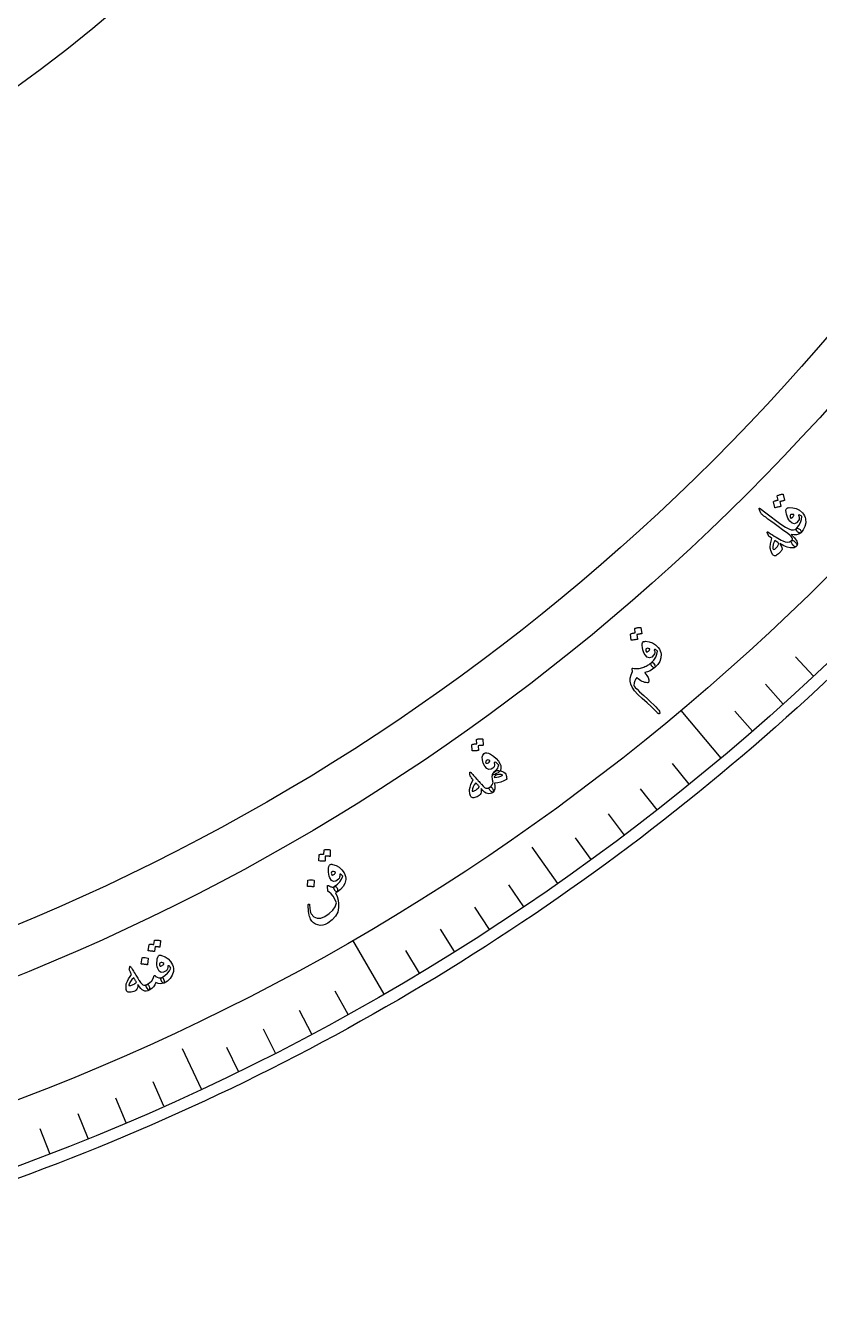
# Model space of a CAD drawing. Header units: millimetres. Extents: x -91 to 91, y -91 to 118.
# Drawn here: x 31.52 to 61.96, y -90.54 to -41.26 of the extents above; entities that cross this region are included whole.
import ezdxf

# ---------------------------------------------------------------- set-up
doc = ezdxf.new("R2010")
doc.units = ezdxf.units.MM
for name, color, linetype in [('CUT_OUTER', 1, 'Continuous'), ('ENGRAVE', 7, 'Continuous'), ('ENGRAVE_FINE', 8, 'Continuous'), ('TEXT', 5, 'Continuous')]:
    doc.layers.add(name, color=color, linetype=linetype)

msp = doc.modelspace()

# ---------------------------------------------------------------- linework, layer by layer
at = {"layer": 'CUT_OUTER'}
msp.add_lwpolyline([(62.3426, -66.2903), (61.9347, -66.6715), (61.5244, -67.0503), (61.1119, -67.4266), (60.697, -67.8003), (60.2798, -68.1714), (59.8604, -68.54), (59.4387, -68.906), (59.0148, -69.2694), (58.5887, -69.6302), (58.1603, -69.9884), (57.7298, -70.344), (57.2971, -70.6969), (56.8622, -71.0471), (56.4252, -71.3947), (55.9861, -71.7395), (55.5448, -72.0817), (55.1015, -72.4212), (54.6561, -72.7579), (54.2086, -73.0919), (53.7591, -73.4231), (53.3076, -73.7516), (52.8541, -74.0773), (52.3985, -74.4002), (51.941, -74.7203), (51.4816, -75.0376), (51.0202, -75.3521), (50.5569, -75.6637), (50.0917, -75.9725), (49.6246, -76.2784), (49.1556, -76.5815), (48.6848, -76.8817), (48.2121, -77.179), (47.7377, -77.4733), (47.2614, -77.7648), (46.7833, -78.0533), (46.3035, -78.3389), (45.822, -78.6215), (45.3387, -78.9012), (44.8537, -79.1779), (44.3671, -79.4516), (43.8787, -79.7224), (43.3887, -79.9901), (42.8971, -80.2548), (42.4039, -80.5165), (41.909, -80.7752), (41.4126, -81.0308), (40.9146, -81.2834), (40.4151, -81.5329), (39.9141, -81.7794), (39.4115, -82.0227), (38.9075, -82.263), (38.402, -82.5002), (37.8951, -82.7343), (37.3867, -82.9652), (36.877, -83.1931), (36.3658, -83.4178), (35.8533, -83.6394), (35.3394, -83.8578), (34.8242, -84.073), (34.3077, -84.2851), (33.7899, -84.4941), (33.2708, -84.6998), (32.7504, -84.9023), (32.2289, -85.1017), (31.7061, -85.2979), (31.1821, -85.4908)], dxfattribs=at)
at = {"layer": 'ENGRAVE'}
for points in [[(58.1954, -69.3545), (56.664, -67.5295)], [(51.9293, -74.1627), (50.9532, -72.7687)], [(45.268, -78.4064), (44.0768, -76.3432)], [(38.2621, -82.0534), (37.543, -80.5111)]]:
    msp.add_lwpolyline(points, dxfattribs=at)
for radius in [90.5359, 88.1535, 83.7291, 81.9, 53.6109]:
    msp.add_circle((0, 0), radius, dxfattribs=at)
at = {"layer": 'ENGRAVE_FINE'}
for points in [[(61.7453, -66.2138), (61.049, -65.467)], [(60.5803, -67.2813), (59.8971, -66.5225)], [(59.3969, -68.3283), (58.727, -67.5577)], [(56.9761, -70.3596), (56.3335, -69.5661)], [(55.7395, -71.3433), (55.1109, -70.5387)], [(54.4859, -72.3052), (53.8714, -71.4898)], [(53.2157, -73.2451), (52.6155, -72.4191)], [(50.627, -75.0577), (50.0561, -74.2112)], [(49.3094, -75.9298), (48.7533, -75.0735)], [(47.9767, -76.7788), (47.4357, -75.9129)], [(46.6294, -77.6044), (46.1036, -76.7292)], [(43.8927, -79.1845), (43.3977, -78.2915)], [(42.504, -79.9385), (42.0247, -79.0369)], [(41.1024, -80.6681), (40.6389, -79.7583)], [(39.6883, -81.3731), (39.2407, -80.4554)], [(36.8243, -82.7087), (36.409, -81.7759)], [(35.3752, -83.3387), (34.9763, -82.3989)], [(33.9153, -83.9434), (33.5329, -82.9968)], [(32.4452, -84.5225), (32.0793, -83.5693)]]:
    msp.add_lwpolyline(points, dxfattribs=at)
at = {"layer": 'TEXT'}
for points in [[(60.3501, -59.3027), (60.3501, -59.2983), (60.3518, -59.2938), (60.3553, -59.2893), (60.3606, -59.2848), (60.3846, -59.2738), (60.4087, -59.2639), (60.433, -59.2553), (60.4574, -59.2479), (60.4822, -59.2417), (60.5075, -59.2368), (60.5334, -59.233), (60.5599, -59.2305), (60.5664, -59.2314), (60.5716, -59.234), (60.5755, -59.2385), (60.5781, -59.2447), (60.6317, -59.4664), (60.6312, -59.4705), (60.6278, -59.474), (60.6215, -59.4768), (60.6122, -59.479), (60.605, -59.4796), (60.5941, -59.4815), (60.5796, -59.4847), (60.5613, -59.4891), (60.5392, -59.4947), (60.5129, -59.5015), (60.4825, -59.5096), (60.448, -59.5189), (60.4878, -59.6925), (60.488, -59.6989), (60.4848, -59.7037), (60.4782, -59.707), (60.4683, -59.7087), (60.4596, -59.7102), (60.4464, -59.7128), (60.4284, -59.7165), (60.4057, -59.7213), (60.3781, -59.7275), (60.3454, -59.7352), (60.3076, -59.7445), (60.2646, -59.7553), (60.2591, -59.7554), (60.2552, -59.754), (60.2528, -59.7509), (60.252, -59.7463), (60.2067, -59.5281), (60.2066, -59.5236), (60.2083, -59.5191), (60.2119, -59.5146), (60.2172, -59.5102), (60.2369, -59.5001), (60.2569, -59.4912), (60.2773, -59.4835), (60.2981, -59.4771), (60.3191, -59.4718), (60.3402, -59.4675), (60.3615, -59.4641), (60.3829, -59.4618)], [(60.9131, -61.1304), (60.891, -61.0901), (60.8801, -61.0574), (60.8804, -61.0323), (60.892, -61.015), (60.9132, -60.9967), (60.9282, -60.9797), (60.9368, -60.9641), (60.9391, -60.9499), (60.9253, -60.9077), (60.8892, -60.8585), (60.8308, -60.8024), (60.7501, -60.7393), (60.5557, -60.5976), (60.3829, -60.4712), (60.2317, -60.3602), (60.1019, -60.2644), (59.9936, -60.1843), (59.9065, -60.1197), (59.8406, -60.0708), (59.7959, -60.0377), (59.7675, -60.0145), (59.7452, -59.9939), (59.7289, -59.9758), (59.7187, -59.9601), (59.6643, -59.8274), (59.658, -59.7909), (59.6608, -59.7707), (59.673, -59.7669), (59.6944, -59.7795), (59.9166, -59.952), (60.1146, -60.103), (60.2883, -60.2326), (60.4377, -60.3409), (60.5626, -60.4282), (60.6629, -60.4949), (60.7386, -60.5409), (60.7897, -60.5664), (60.8862, -60.5958), (60.9685, -60.6032), (61.0366, -60.5888), (61.0904, -60.5526), (61.1076, -60.5414), (61.1287, -60.5384), (61.1536, -60.5438), (61.1824, -60.5574), (61.2059, -60.5733), (61.2258, -60.5923), (61.2421, -60.6145), (61.2548, -60.6399), (61.2622, -60.6641), (61.2643, -60.6845), (61.2613, -60.7011), (61.2531, -60.7139), (61.1801, -60.768), (61.0944, -60.796), (60.9961, -60.7978), (60.8852, -60.7733), (61.0162, -60.9128), (61.0954, -61.0329), (61.123, -61.1336), (61.0988, -61.2149), (61.0867, -61.2301), (61.0742, -61.2412), (61.0613, -61.2482), (61.048, -61.2512), (61.0315, -61.2503), (61.0146, -61.244), (60.9973, -61.2323), (60.9795, -61.2152), (60.9706, -61.2044), (60.9618, -61.1938), (60.9531, -61.1832), (60.9445, -61.1728), (60.9362, -61.1624), (60.9282, -61.1518), (60.9205, -61.1412), (60.9131, -61.1304)], [(60.7164, -59.776), (60.7304, -59.7654), (60.7493, -59.757), (60.7733, -59.7509), (60.8021, -59.7469), (60.947, -59.7505), (61.0804, -59.7848), (61.2025, -59.8498), (61.313, -59.9456), (61.3619, -60.0044), (61.3993, -60.063), (61.4252, -60.1216), (61.4396, -60.1801), (61.4431, -60.3277), (61.4128, -60.4662), (61.3489, -60.5956), (61.2513, -60.7157), (61.2378, -60.7241), (61.2207, -60.7258), (61.1999, -60.7208), (61.1755, -60.709), (61.1632, -60.7013), (61.1514, -60.6927), (61.1401, -60.683), (61.1295, -60.6723), (61.1195, -60.6611), (61.1103, -60.6501), (61.1019, -60.6391), (61.0942, -60.6283), (61.083, -60.6075), (61.0784, -60.5883), (61.0802, -60.5706), (61.0886, -60.5544), (61.1796, -60.434), (61.2443, -60.3154), (61.2826, -60.1989), (61.2946, -60.0844), (61.2661, -60.0624), (61.2421, -60.0463), (61.2226, -60.0359), (61.2077, -60.0313), (61.1932, -60.0291), (61.1821, -60.0293), (61.1743, -60.0319), (61.17, -60.037), (61.1679, -60.0414), (61.1669, -60.0456), (61.1671, -60.0496), (61.1683, -60.0533), (61.187, -60.1059), (61.1935, -60.1547), (61.1878, -60.1995), (61.1699, -60.2404), (61.0915, -60.3333), (61.0096, -60.3694), (60.9242, -60.3486), (60.8354, -60.2712), (60.7946, -60.2165), (60.7592, -60.1529), (60.7291, -60.0802), (60.7042, -59.9986), (60.6883, -59.9228), (60.685, -59.8605), (60.6943, -59.8116), (60.7164, -59.776)], [(60.8535, -60.0285), (60.8409, -60.0515), (60.8404, -60.0789), (60.8521, -60.1107), (60.876, -60.147), (60.8808, -60.1516), (60.8846, -60.1546), (60.8872, -60.156), (60.8886, -60.1559), (60.911, -60.1421), (60.9316, -60.126), (60.9503, -60.1077), (60.9672, -60.0872), (60.9801, -60.0671), (60.9885, -60.0484), (60.9923, -60.031), (60.9917, -60.0151), (60.9426, -60.0068), (60.9032, -60.0062), (60.8735, -60.0135), (60.8535, -60.0285)], [(60.562, -61.0238), (60.6581, -61.0586), (60.7452, -61.0687), (60.8231, -61.0541), (60.892, -61.015), (60.9115, -61.0049), (60.934, -61.0036), (60.9593, -61.0111), (60.9876, -61.0274), (61.001, -61.0376), (61.0141, -61.0485), (61.0271, -61.0601), (61.0398, -61.0724), (61.0519, -61.0854), (61.0631, -61.0994), (61.0735, -61.1143), (61.0829, -61.13), (61.0968, -61.1575), (61.1043, -61.1805), (61.1056, -61.1991), (61.1006, -61.2131), (61.0703, -61.2433), (61.0357, -61.267), (60.9968, -61.2841), (60.9537, -61.2947), (60.8491, -61.2935), (60.7305, -61.2644), (60.5979, -61.2074), (60.4515, -61.1225), (60.5018, -61.2088), (60.5315, -61.2797), (60.5404, -61.3352), (60.5288, -61.3752), (60.5172, -61.3916), (60.5043, -61.4083), (60.4903, -61.4253), (60.4749, -61.4426), (60.4582, -61.4604), (60.44, -61.4788), (60.4203, -61.4976), (60.3992, -61.5171), (60.3591, -61.5515), (60.3263, -61.5761), (60.3009, -61.5908), (60.2827, -61.5956), (60.2448, -61.5949), (60.2139, -61.5864), (60.1901, -61.5701), (60.1734, -61.5459), (60.1334, -61.4587), (60.1046, -61.3889), (60.087, -61.3366), (60.0808, -61.3018), (60.0798, -61.2622), (60.0816, -61.2208), (60.086, -61.1776), (60.0931, -61.1327), (60.103, -61.086), (60.1155, -61.0376), (60.1306, -60.9873), (60.1485, -60.9353), (60.0661, -60.8736), (60.0567, -60.8657), (60.048, -60.8584), (60.0401, -60.8516), (60.033, -60.8454), (60.0269, -60.8396), (60.0221, -60.8339), (60.0185, -60.8283), (60.0161, -60.8228), (59.9681, -60.7021), (59.9642, -60.6836), (59.9722, -60.6766), (59.9921, -60.6811), (60.0238, -60.6972), (60.0957, -60.7491), (60.1664, -60.7977), (60.236, -60.843), (60.3043, -60.8851), (60.3712, -60.924), (60.4364, -60.9601), (60.5, -60.9934), (60.562, -61.0238)], [(60.2595, -61.0116), (60.2504, -61.0282), (60.2413, -61.0457), (60.2322, -61.0641), (60.2231, -61.0834), (60.2144, -61.1038), (60.2066, -61.1256), (60.1996, -61.1487), (60.1936, -61.1732), (60.1879, -61.1973), (60.1837, -61.2212), (60.1811, -61.245), (60.1801, -61.2685), (60.1808, -61.2917), (60.1833, -61.3144), (60.1875, -61.3368), (60.1936, -61.3587), (60.2535, -61.3366), (60.3087, -61.2965), (60.359, -61.2382), (60.4044, -61.1619), (60.4073, -61.1458), (60.4033, -61.1281), (60.3923, -61.1088), (60.3743, -61.0879)], [(54.886, -64.3931), (54.8863, -64.3887), (54.8884, -64.3844), (54.8923, -64.3802), (54.898, -64.3762), (54.9229, -64.3673), (54.9478, -64.3597), (54.9727, -64.3532), (54.9977, -64.348), (55.0229, -64.344), (55.0486, -64.3413), (55.0748, -64.3399), (55.1014, -64.3397), (55.1078, -64.3411), (55.1127, -64.3442), (55.1162, -64.349), (55.1182, -64.3555), (55.1521, -64.581), (55.1512, -64.5851), (55.1475, -64.5882), (55.1409, -64.5905), (55.1315, -64.5918), (55.1243, -64.5918), (55.1133, -64.5928), (55.0985, -64.5946), (55.0799, -64.5974), (55.0574, -64.601), (55.0306, -64.6055), (54.9997, -64.6109), (54.9645, -64.6171), (54.9888, -64.7936), (54.9884, -64.7999), (54.9848, -64.8045), (54.9779, -64.8071), (54.9679, -64.8079), (54.9592, -64.8086), (54.9457, -64.8101), (54.9275, -64.8122), (54.9045, -64.815), (54.8764, -64.8187), (54.8432, -64.8235), (54.8047, -64.8294), (54.7609, -64.8364), (54.7554, -64.836), (54.7516, -64.8342), (54.7495, -64.831), (54.7491, -64.8264), (54.7232, -64.6049), (54.7236, -64.6005), (54.7257, -64.5962), (54.7296, -64.592), (54.7353, -64.5881), (54.7558, -64.5797), (54.7766, -64.5727), (54.7976, -64.5668), (54.8188, -64.5623), (54.8402, -64.5588), (54.8616, -64.5564), (54.8831, -64.5549), (54.9046, -64.5545)], [(55.2091, -64.8969), (55.224, -64.8876), (55.2436, -64.8809), (55.268, -64.8768), (55.2971, -64.8754), (55.4411, -64.8918), (55.571, -64.9377), (55.6868, -65.0132), (55.7884, -65.1185), (55.832, -65.1813), (55.8641, -65.243), (55.8847, -65.3036), (55.8939, -65.3632), (55.8843, -65.5105), (55.842, -65.6458), (55.7669, -65.769), (55.6591, -65.8801), (55.6449, -65.8873), (55.6277, -65.8875), (55.6074, -65.8806), (55.5842, -65.8667), (55.5726, -65.858), (55.5616, -65.8483), (55.5512, -65.8377), (55.5416, -65.8261), (55.5326, -65.8141), (55.5244, -65.8023), (55.517, -65.7906), (55.5103, -65.7792), (55.501, -65.7575), (55.4981, -65.7379), (55.5015, -65.7204), (55.5113, -65.7051), (55.6125, -65.5931), (55.6874, -65.4808), (55.7358, -65.368), (55.7579, -65.2551), (55.7314, -65.2307), (55.7089, -65.2124), (55.6904, -65.2004), (55.676, -65.1945), (55.6617, -65.191), (55.6506, -65.1902), (55.6427, -65.1922), (55.6379, -65.1969), (55.6355, -65.2011), (55.6341, -65.2052), (55.6339, -65.2091), (55.6349, -65.2129), (55.6489, -65.267), (55.651, -65.3162), (55.6414, -65.3603), (55.6199, -65.3995), (55.5336, -65.4851), (55.4488, -65.5138), (55.3656, -65.4856), (55.284, -65.4007), (55.2482, -65.3426), (55.2185, -65.276), (55.1949, -65.201), (55.1773, -65.1175), (55.1681, -65.0406), (55.1704, -64.9782), (55.184, -64.9303), (55.2091, -64.8969)], [(55.3234, -65.1605), (55.3088, -65.1822), (55.306, -65.2095), (55.3148, -65.2422), (55.3354, -65.2805), (55.3398, -65.2855), (55.3433, -65.2888), (55.3457, -65.2905), (55.3472, -65.2905), (55.3707, -65.2787), (55.3926, -65.2645), (55.4129, -65.2479), (55.4315, -65.2289), (55.4461, -65.2101), (55.4561, -65.1922), (55.4615, -65.1752), (55.4623, -65.1593), (55.4141, -65.1467), (55.3749, -65.1426), (55.3446, -65.1472), (55.3234, -65.1605)], [(54.8152, -65.91), (54.8632, -65.9166), (54.9109, -65.9205), (54.9585, -65.9217), (55.0059, -65.9201), (55.0529, -65.9155), (55.0992, -65.9076), (55.145, -65.8965), (55.1901, -65.8821), (55.2343, -65.8654), (55.2773, -65.8472), (55.3191, -65.8275), (55.3596, -65.8063), (55.399, -65.7835), (55.4374, -65.7591), (55.4749, -65.7329), (55.5113, -65.7051), (55.5436, -65.6897), (55.5748, -65.6922), (55.6049, -65.7128), (55.634, -65.7513), (55.6582, -65.7965), (55.6704, -65.833), (55.6707, -65.8609), (55.6591, -65.8801), (55.5682, -65.9484), (55.4734, -66.0032), (55.3749, -66.0444), (55.2725, -66.0721), (55.2682, -66.0738), (55.2662, -66.0765), (55.2667, -66.08), (55.2696, -66.0845), (55.3472, -66.1807), (55.3989, -66.2691), (55.4249, -66.3496), (55.4249, -66.4223), (55.4178, -66.4417), (55.4059, -66.4556), (55.3893, -66.4638), (55.3681, -66.4663), (55.3182, -66.4619), (55.2681, -66.4519), (55.2177, -66.4363), (55.167, -66.4151), (55.1165, -66.388), (55.0665, -66.3547), (55.017, -66.3151), (54.968, -66.2694), (54.9227, -66.3204), (54.8874, -66.3865), (54.8622, -66.4678), (54.8469, -66.5644), (54.86, -66.5952), (54.9018, -66.6461), (54.9721, -66.7171), (55.0712, -66.8083), (55.2362, -66.9564), (55.3812, -67.089), (55.5061, -67.2063), (55.6109, -67.3083), (55.6955, -67.3946), (55.76, -67.4653), (55.8043, -67.5202), (55.8284, -67.5593), (55.8396, -67.5856), (55.8462, -67.6074), (55.8483, -67.6247), (55.8457, -67.6375), (55.8395, -67.6478), (55.8307, -67.654), (55.8194, -67.6561), (55.8055, -67.6542), (55.7904, -67.6483), (55.7752, -67.6388), (55.7599, -67.6256), (55.7445, -67.6088), (55.6471, -67.5052), (55.518, -67.3799), (55.3573, -67.2329), (55.165, -67.064), (55.005, -66.9152), (54.8793, -66.7742), (54.7878, -66.6408), (54.7303, -66.5153), (54.7089, -66.4039), (54.7138, -66.2865), (54.7448, -66.163), (54.802, -66.0334), (54.7934, -66.0104), (54.7868, -65.9882), (54.7821, -65.9669), (54.7794, -65.9464), (54.7797, -65.9283), (54.7858, -65.9163), (54.7976, -65.9101), (54.8152, -65.91)], [(48.8199, -68.65), (48.8206, -68.6456), (48.8231, -68.6415), (48.8273, -68.6378), (48.8333, -68.6343), (48.8588, -68.6277), (48.8842, -68.6223), (48.9095, -68.6181), (48.9347, -68.6151), (48.9601, -68.6134), (48.9859, -68.613), (49.012, -68.614), (49.0384, -68.6162), (49.0447, -68.6182), (49.0493, -68.6217), (49.0523, -68.6267), (49.0538, -68.6333), (49.0682, -68.8607), (49.067, -68.8646), (49.0631, -68.8675), (49.0563, -68.8691), (49.0469, -68.8696), (49.0397, -68.869), (49.0287, -68.8689), (49.0138, -68.8694), (48.9952, -68.8705), (48.9725, -68.8721), (48.9455, -68.8742), (48.9143, -68.8768), (48.8788, -68.8798), (48.8878, -69.0574), (48.8869, -69.0638), (48.8829, -69.0679), (48.8759, -69.07), (48.8659, -69.0699), (48.8572, -69.0698), (48.8437, -69.07), (48.8254, -69.0705), (48.8023, -69.0712), (48.7741, -69.0724), (48.7407, -69.0742), (48.7019, -69.0766), (48.6578, -69.0797), (48.6524, -69.0788), (48.6488, -69.0767), (48.647, -69.0733), (48.647, -69.0686), (48.6401, -68.8461), (48.6409, -68.8417), (48.6433, -68.8376), (48.6476, -68.8338), (48.6535, -68.8304), (48.6746, -68.8239), (48.6959, -68.8188), (48.7172, -68.8148), (48.7387, -68.8122), (48.7603, -68.8107), (48.7818, -68.8102), (48.8032, -68.8107), (48.8246, -68.8122)], [(49.1035, -69.1791), (49.1489, -69.156), (49.2053, -69.1528), (49.2728, -69.1694), (49.3513, -69.2058), (49.4693, -69.2809), (49.5711, -69.3702), (49.6568, -69.4738), (49.7263, -69.5917), (49.7434, -69.6422), (49.7507, -69.697), (49.7482, -69.756), (49.7358, -69.8194), (49.7187, -69.8516), (49.6875, -69.8842), (49.642, -69.9171), (49.5823, -69.9503), (49.5172, -69.983), (49.4712, -69.997), (49.4444, -69.9924), (49.4367, -69.9692), (49.444, -69.9451), (49.4643, -69.9146), (49.4975, -69.8777), (49.5436, -69.8342), (49.5909, -69.7887), (49.6269, -69.7399), (49.6516, -69.6878), (49.6649, -69.6324), (49.6651, -69.627), (49.664, -69.6213), (49.6616, -69.6154), (49.6578, -69.6093), (49.6089, -69.56), (49.565, -69.5294), (49.5258, -69.5176), (49.4916, -69.5246), (49.5023, -69.6146), (49.4873, -69.6869), (49.4464, -69.7417), (49.3798, -69.7787), (49.2923, -69.7878), (49.2118, -69.7518), (49.1383, -69.6707), (49.0718, -69.5445), (49.0396, -69.4208), (49.0342, -69.3187), (49.0555, -69.2381), (49.1035, -69.1791)], [(49.318, -69.442), (49.2842, -69.4304), (49.2542, -69.4264), (49.228, -69.4298), (49.2055, -69.4406), (49.1875, -69.457), (49.1749, -69.4771), (49.1675, -69.5009), (49.1654, -69.5282), (49.1669, -69.5381), (49.1716, -69.5457), (49.1793, -69.5512), (49.1901, -69.5544), (49.2356, -69.5534), (49.2741, -69.5386), (49.3056, -69.51), (49.3301, -69.4677), (49.3317, -69.4597), (49.3303, -69.4527), (49.3257, -69.4468), (49.318, -69.442)], [(48.5597, -69.9185), (48.5628, -69.897), (48.5713, -69.8888), (48.5852, -69.8938), (48.6045, -69.9122), (48.6149, -69.9241), (48.6296, -69.9405), (48.6484, -69.9613), (48.6716, -69.9865), (48.6989, -70.0164), (48.7307, -70.0515), (48.7668, -70.0917), (48.8072, -70.1371), (48.8469, -70.1816), (48.8825, -70.2214), (48.9139, -70.2567), (48.9411, -70.2873), (48.964, -70.3131), (48.9825, -70.334), (48.9967, -70.35), (49.0065, -70.3611), (49.0702, -70.4298), (49.1268, -70.4781), (49.1763, -70.5062), (49.2187, -70.5141), (49.2431, -70.5116), (49.2687, -70.5032), (49.2957, -70.4889), (49.3239, -70.4685), (49.3427, -70.4595), (49.3614, -70.4586), (49.38, -70.466), (49.3985, -70.4815), (49.4165, -70.5033), (49.432, -70.5272), (49.4451, -70.5531), (49.4558, -70.5812), (49.4623, -70.6069), (49.4644, -70.628), (49.4621, -70.6444), (49.4552, -70.6562), (49.4, -70.6941), (49.3457, -70.7172), (49.2925, -70.7256), (49.2404, -70.7193), (49.184, -70.6959), (49.1231, -70.6559), (49.0577, -70.5993), (48.9878, -70.526), (48.993, -70.5966), (48.9901, -70.6568), (48.9793, -70.7067), (48.9605, -70.7463), (48.9396, -70.7702), (48.9115, -70.7933), (48.8763, -70.8155), (48.8338, -70.8369), (48.7866, -70.8558), (48.7449, -70.8687), (48.7087, -70.8754), (48.678, -70.8761), (48.6491, -70.8706), (48.6255, -70.8604), (48.6071, -70.8455), (48.594, -70.8257), (48.5821, -70.798), (48.5718, -70.7653), (48.5632, -70.7277), (48.5561, -70.685), (48.5506, -70.6411), (48.5475, -70.6052), (48.5468, -70.5773), (48.5486, -70.5574), (48.5709, -70.4655), (48.6005, -70.3732), (48.6374, -70.2804), (48.6815, -70.1872), (48.6509, -70.149), (48.6249, -70.1157), (48.6036, -70.0873), (48.5868, -70.0639), (48.5742, -70.0433), (48.5653, -70.0231), (48.5603, -70.0033), (48.559, -69.9841)], [(49.4228, -70.1347), (49.4179, -70.0883), (49.4178, -70.0448), (49.4224, -70.0042), (49.4317, -69.9665), (49.4352, -69.9595), (49.4399, -69.9521), (49.4456, -69.9444), (49.4524, -69.9363), (49.4604, -69.9277), (49.4698, -69.9185), (49.4805, -69.9088), (49.4926, -69.8985), (49.5465, -69.8593), (49.6047, -69.8369), (49.6671, -69.8314), (49.7337, -69.8428), (49.8082, -69.8686), (49.8663, -69.8983), (49.908, -69.9318), (49.9333, -69.9692), (49.9509, -70.0167), (49.9632, -70.0628), (49.9703, -70.1076), (49.972, -70.1511), (49.9718, -70.1595), (49.9704, -70.1663), (49.9679, -70.1716), (49.9642, -70.1754), (49.8589, -70.2315), (49.7476, -70.273), (49.6303, -70.2998), (49.5071, -70.3119), (49.523, -70.4355), (49.5196, -70.5341), (49.497, -70.6077), (49.4552, -70.6562), (49.4396, -70.6629), (49.4221, -70.6623), (49.4026, -70.6546), (49.3812, -70.6396), (49.3255, -70.5862), (49.2974, -70.5398), (49.2969, -70.5006), (49.3239, -70.4685), (49.3732, -70.4278), (49.4104, -70.383), (49.4355, -70.3343), (49.4484, -70.2817), (49.4458, -70.2686), (49.4429, -70.254), (49.4397, -70.2379), (49.4362, -70.2202), (49.4327, -70.201), (49.4292, -70.1804), (49.4259, -70.1583), (49.4228, -70.1347)], [(48.7846, -70.3046), (48.7269, -70.3831), (48.6848, -70.4596), (48.6583, -70.5341), (48.6474, -70.6068), (48.6488, -70.6147), (48.6527, -70.6201), (48.6592, -70.623), (48.6681, -70.6234), (48.6964, -70.6177), (48.7251, -70.6085), (48.754, -70.5958), (48.7832, -70.5795), (48.8127, -70.5598), (48.8425, -70.5366), (48.8726, -70.5099), (48.9029, -70.4796), (48.9071, -70.4742), (48.9106, -70.4673), (48.9135, -70.4589), (48.9157, -70.449), (48.9026, -70.4328), (48.8886, -70.416), (48.8736, -70.3987), (48.8576, -70.3809), (48.8408, -70.3626), (48.823, -70.3438), (48.8042, -70.3245), (48.7846, -70.3046)], [(49.668, -69.9832), (49.5923, -69.9947), (49.5387, -70.0186), (49.5071, -70.055), (49.4975, -70.1038), (49.5908, -70.0907), (49.6754, -70.0707), (49.7514, -70.0439), (49.8186, -70.0104), (49.79, -69.9966), (49.7554, -69.9874), (49.7147, -69.983), (49.668, -69.9832)], [(42.971, -72.8865), (42.9721, -72.8822), (42.9749, -72.8783), (42.9795, -72.8749), (42.9857, -72.8719), (43.0118, -72.8674), (43.0377, -72.8642), (43.0633, -72.8621), (43.0888, -72.8613), (43.1143, -72.8617), (43.1401, -72.8635), (43.1661, -72.8666), (43.1924, -72.871), (43.1984, -72.8735), (43.2028, -72.8774), (43.2054, -72.8827), (43.2062, -72.8894), (43.2008, -73.1174), (43.1992, -73.1212), (43.195, -73.1237), (43.1881, -73.1248), (43.1786, -73.1245), (43.1715, -73.1233), (43.1605, -73.1223), (43.1456, -73.1216), (43.1269, -73.1211), (43.104, -73.1208), (43.0769, -73.1206), (43.0455, -73.1206), (43.0097, -73.1207), (43.0032, -73.2986), (43.0018, -73.3048), (42.9974, -73.3087), (42.9903, -73.3101), (42.9802, -73.3092), (42.9715, -73.3084), (42.958, -73.3075), (42.9397, -73.3064), (42.9165, -73.3052), (42.8883, -73.3041), (42.8547, -73.3031), (42.8157, -73.3022), (42.7714, -73.3016), (42.7661, -73.3003), (42.7627, -73.2979), (42.7611, -73.2943), (42.7615, -73.2897), (42.7742, -73.0671), (42.7753, -73.0628), (42.7781, -73.0589), (42.7827, -73.0555), (42.789, -73.0525), (42.8106, -73.0479), (42.8323, -73.0445), (42.854, -73.0424), (42.8757, -73.0415), (42.8974, -73.0418), (42.9189, -73.0431), (42.9403, -73.0454), (42.9615, -73.0486)], [(43.2025, -73.4384), (43.2188, -73.4318), (43.2392, -73.4286), (43.2639, -73.4288), (43.2929, -73.4324), (43.4319, -73.4734), (43.5519, -73.541), (43.653, -73.6353), (43.735, -73.7564), (43.767, -73.8258), (43.788, -73.8921), (43.7979, -73.9554), (43.7967, -74.0157), (43.7619, -74.1591), (43.6969, -74.2851), (43.6017, -74.3936), (43.4764, -74.4844), (43.4611, -74.489), (43.4441, -74.4862), (43.4254, -74.476), (43.4049, -74.4583), (43.3949, -74.4477), (43.3858, -74.4363), (43.3774, -74.424), (43.3699, -74.411), (43.3631, -74.3976), (43.3571, -74.3845), (43.3518, -74.3718), (43.3472, -74.3594), (43.3418, -74.3364), (43.3422, -74.3166), (43.3486, -74.3), (43.3609, -74.2866), (43.4799, -74.1937), (43.573, -74.0959), (43.6402, -73.9932), (43.6814, -73.8858), (43.6595, -73.8572), (43.6405, -73.8353), (43.6244, -73.8203), (43.6112, -73.812), (43.5977, -73.8061), (43.5869, -73.8034), (43.5787, -73.804), (43.5732, -73.8078), (43.5701, -73.8115), (43.568, -73.8153), (43.5672, -73.8191), (43.5674, -73.823), (43.5719, -73.8787), (43.5656, -73.9275), (43.5485, -73.9694), (43.5206, -74.0042), (43.4208, -74.0737), (43.3323, -74.0873), (43.2552, -74.0453), (43.1895, -73.9475), (43.1642, -73.8842), (43.1465, -73.8135), (43.1361, -73.7355), (43.1332, -73.6502), (43.1374, -73.5729), (43.1503, -73.5118), (43.172, -73.467), (43.2025, -73.4384)], [(43.2697, -73.7177), (43.2516, -73.7366), (43.2441, -73.763), (43.2471, -73.7968), (43.2608, -73.838), (43.2643, -73.8437), (43.2671, -73.8476), (43.2693, -73.8496), (43.2707, -73.8499), (43.2959, -73.8423), (43.3199, -73.8321), (43.3427, -73.8193), (43.3644, -73.8038), (43.382, -73.7877), (43.3949, -73.7718), (43.4032, -73.7561), (43.4067, -73.7405), (43.3614, -73.7197), (43.3234, -73.709), (43.2929, -73.7083), (43.2697, -73.7177)], [(42.3451, -74.0475), (42.3463, -74.0432), (42.3492, -74.0393), (42.3538, -74.0359), (42.3602, -74.033), (42.4128, -74.026), (42.4652, -74.0242), (42.5174, -74.0276), (42.5693, -74.0363), (42.5753, -74.0387), (42.5793, -74.0423), (42.5815, -74.0469), (42.5817, -74.0527), (42.5745, -74.2798), (42.573, -74.286), (42.5686, -74.2898), (42.5613, -74.2912), (42.5512, -74.2902), (42.5425, -74.2894), (42.5289, -74.2883), (42.5105, -74.2872), (42.4872, -74.2858), (42.4588, -74.2844), (42.4251, -74.2832), (42.3859, -74.2821), (42.3414, -74.2812), (42.3351, -74.2804), (42.331, -74.2783), (42.3291, -74.275), (42.3294, -74.2704)], [(43.0927, -74.2718), (43.0928, -74.2556), (43.0979, -74.2453), (43.1079, -74.2409), (43.1228, -74.2426), (43.1324, -74.2455), (43.1438, -74.2495), (43.157, -74.2547), (43.1719, -74.2611), (43.1885, -74.2686), (43.2064, -74.2772), (43.2256, -74.2868), (43.2462, -74.2975), (43.2724, -74.3067), (43.3003, -74.3079), (43.3298, -74.3012), (43.3609, -74.2866), (43.3833, -74.2774), (43.404, -74.2769), (43.4232, -74.285), (43.4408, -74.3018), (43.4551, -74.3227), (43.4669, -74.3477), (43.4762, -74.3767), (43.4831, -74.4097), (43.4868, -74.4385), (43.4869, -74.4605), (43.4834, -74.4758), (43.4764, -74.4844), (43.4078, -74.5243), (43.4665, -74.6591), (43.5059, -74.7985), (43.5259, -74.9426), (43.5264, -75.0912), (43.4923, -75.2587), (43.4117, -75.4132), (43.2843, -75.5546), (43.1104, -75.6825), (43.0117, -75.7328), (42.914, -75.7619), (42.8174, -75.7698), (42.7219, -75.7565), (42.6344, -75.7241), (42.5598, -75.6762), (42.4978, -75.6126), (42.4486, -75.5336), (42.4285, -75.4869), (42.4113, -75.4337), (42.3968, -75.3741), (42.385, -75.308), (42.3758, -75.2355), (42.3687, -75.1569), (42.3637, -75.0721), (42.3609, -74.9812), (42.3613, -74.9733), (42.3631, -74.9668), (42.3664, -74.9616), (42.3712, -74.9578), (42.3788, -74.9543), (42.3858, -74.9525), (42.3924, -74.9524), (42.3985, -74.9541), (42.405, -74.9582), (42.4096, -74.9646), (42.4121, -74.9733), (42.4125, -74.9841), (42.4201, -75.108), (42.4328, -75.2073), (42.4507, -75.2821), (42.4739, -75.3324), (42.575, -75.4457), (42.6967, -75.4996), (42.8388, -75.4939), (43.0012, -75.4284), (43.1688, -75.317), (43.2988, -75.1926), (43.391, -75.0555), (43.4456, -74.9057), (43.3831, -74.7715), (43.3125, -74.657), (43.2338, -74.5624), (43.147, -74.4875), (43.1332, -74.4769), (43.1232, -74.4682), (43.1169, -74.4614), (43.1142, -74.4565)], [(36.4641, -76.35), (36.4656, -76.3458), (36.4687, -76.3422), (36.4735, -76.3391), (36.48, -76.3367), (36.5064, -76.3346), (36.5324, -76.3335), (36.5582, -76.3337), (36.5836, -76.3351), (36.609, -76.3378), (36.6345, -76.3418), (36.6602, -76.3471), (36.686, -76.3538), (36.6918, -76.3568), (36.6957, -76.3611), (36.6979, -76.3666), (36.6981, -76.3733), (36.6729, -76.6), (36.671, -76.6037), (36.6666, -76.6058), (36.6596, -76.6063), (36.6502, -76.6052), (36.6432, -76.6033), (36.6323, -76.6014), (36.6176, -76.5994), (36.5989, -76.5973), (36.5762, -76.595), (36.5492, -76.5924), (36.5179, -76.5897), (36.4823, -76.5866), (36.4603, -76.7634), (36.4583, -76.7694), (36.4537, -76.7729), (36.4464, -76.7737), (36.4364, -76.7719), (36.4279, -76.7703), (36.4145, -76.7682), (36.3963, -76.7656), (36.3733, -76.7624), (36.3453, -76.7588), (36.3119, -76.7548), (36.2732, -76.7506), (36.2291, -76.7461), (36.2239, -76.7444), (36.2207, -76.7416), (36.2195, -76.738), (36.2203, -76.7334), (36.2523, -76.5128), (36.2538, -76.5085), (36.2569, -76.5049), (36.2618, -76.5019), (36.2683, -76.4995), (36.2902, -76.4968), (36.3121, -76.4953), (36.3339, -76.4951), (36.3556, -76.4961), (36.3772, -76.4983), (36.3985, -76.5014), (36.4196, -76.5056), (36.4405, -76.5107)], [(35.5109, -77.3668), (35.5178, -77.3461), (35.5276, -77.3395), (35.5404, -77.347), (35.5562, -77.3684), (35.5643, -77.382), (35.5759, -77.4007), (35.5908, -77.4245), (35.6091, -77.4533), (35.6308, -77.4876), (35.6559, -77.5278), (35.6843, -77.5737), (35.7161, -77.6254), (35.7475, -77.6762), (35.7755, -77.7217), (35.8002, -77.7619), (35.8216, -77.7968), (35.8396, -77.8263), (35.8542, -77.8501), (35.8653, -77.8684), (35.873, -77.881), (35.9236, -77.9598), (35.9708, -78.0174), (36.0146, -78.0537), (36.055, -78.0689), (36.0794, -78.0708), (36.1062, -78.067), (36.1352, -78.0576), (36.1665, -78.0426), (36.1866, -78.0369), (36.2052, -78.0394), (36.2222, -78.0499), (36.2377, -78.0685), (36.2516, -78.0931), (36.2627, -78.1193), (36.271, -78.1472), (36.2766, -78.1767), (36.2785, -78.2032), (36.2768, -78.2243), (36.2716, -78.24), (36.2629, -78.2504), (36.2018, -78.278), (36.1443, -78.2912), (36.0904, -78.2901), (36.0402, -78.2747), (35.9889, -78.2418), (35.936, -78.1917), (35.8815, -78.1245), (35.8256, -78.0401), (35.8183, -78.1105), (35.8049, -78.1693), (35.7855, -78.2165), (35.76, -78.2521), (35.7352, -78.272), (35.7035, -78.2897), (35.6649, -78.3054), (35.6193, -78.319), (35.5696, -78.3294), (35.5263, -78.3347), (35.4894, -78.335), (35.4591, -78.3302), (35.4316, -78.3198), (35.4101, -78.3056), (35.3947, -78.2876), (35.3852, -78.2659), (35.3784, -78.2365), (35.374, -78.2025), (35.3721, -78.1639), (35.3726, -78.1207), (35.375, -78.0765), (35.3782, -78.0406), (35.3825, -78.013), (35.3877, -77.9937), (35.4258, -77.9072), (35.4712, -77.8216), (35.5238, -77.7367), (35.5836, -77.6527), (35.5602, -77.6097), (35.5405, -77.5723), (35.5244, -77.5407), (35.512, -77.5147), (35.5032, -77.4921), (35.4981, -77.4707), (35.4966, -77.4504), (35.4988, -77.4312)], [(35.9884, -77.0222), (35.9899, -77.018), (35.9931, -77.0144), (35.998, -77.0115), (36.0046, -77.0091), (36.0575, -77.0065), (36.1097, -77.009), (36.1613, -77.0168), (36.2122, -77.0298), (36.2179, -77.0327), (36.2217, -77.0366), (36.2234, -77.0414), (36.2231, -77.0472), (36.1977, -77.2728), (36.1957, -77.2788), (36.191, -77.2822), (36.1836, -77.283), (36.1737, -77.2812), (36.1651, -77.2796), (36.1517, -77.2774), (36.1335, -77.2747), (36.1105, -77.2714), (36.0824, -77.2677), (36.0489, -77.2637), (36.01, -77.2593), (35.9658, -77.2546), (35.9596, -77.2533), (35.9557, -77.2509), (35.9541, -77.2475), (35.9548, -77.2429)], [(36.6466, -76.9199), (36.6634, -76.9148), (36.6841, -76.9133), (36.7087, -76.9157), (36.7372, -76.9218), (36.8721, -76.9748), (36.9858, -77.0525), (37.0783, -77.1553), (37.1494, -77.2831), (37.1753, -77.355), (37.1905, -77.4229), (37.1948, -77.4868), (37.1884, -77.5467), (37.1412, -77.6866), (37.0655, -77.8065), (36.9612, -77.9062), (36.8284, -77.9858), (36.8129, -77.9891), (36.7962, -77.9848), (36.7784, -77.973), (36.7595, -77.9536), (36.7505, -77.9422), (36.7424, -77.93), (36.7351, -77.9171), (36.7288, -77.9034), (36.7232, -77.8895), (36.7183, -77.8759), (36.7141, -77.8628), (36.7107, -77.85), (36.7072, -77.8266), (36.7094, -77.807), (36.7172, -77.791), (36.7306, -77.7787), (36.8573, -77.6965), (36.9585, -77.6072), (37.0344, -77.5108), (37.0848, -77.4073), (37.0654, -77.3769), (37.0484, -77.3535), (37.0337, -77.3371), (37.0212, -77.3277), (37.0083, -77.3206), (36.9978, -77.317), (36.9896, -77.3169), (36.9838, -77.3202), (36.9803, -77.3236), (36.978, -77.3272), (36.9768, -77.3309), (36.9767, -77.3349), (36.9763, -77.3908), (36.9658, -77.4388), (36.9451, -77.479), (36.9143, -77.5113), (36.8089, -77.5718), (36.7195, -77.5777), (36.6464, -77.5291), (36.5894, -77.426), (36.5697, -77.3607), (36.5582, -77.2887), (36.5547, -77.2101), (36.5592, -77.1249), (36.5701, -77.0483), (36.5883, -76.9886), (36.6138, -76.9458), (36.6466, -76.9199)], [(36.6893, -77.204), (36.6696, -77.2213), (36.6598, -77.2469), (36.6599, -77.2808), (36.6699, -77.3231), (36.673, -77.3291), (36.6754, -77.3332), (36.6774, -77.3354), (36.6788, -77.3358), (36.7045, -77.3304), (36.7293, -77.3224), (36.7532, -77.3116), (36.7761, -77.298), (36.7951, -77.2835), (36.8093, -77.2688), (36.8189, -77.2539), (36.8238, -77.2387), (36.7804, -77.214), (36.7436, -77.2001), (36.7132, -77.1967), (36.6893, -77.204)], [(35.6644, -77.7864), (35.5939, -77.8535), (35.539, -77.9214), (35.4998, -77.9901), (35.4763, -78.0597), (35.4763, -78.0678), (35.4792, -78.0738), (35.485, -78.0778), (35.4938, -78.0797), (35.5226, -78.0791), (35.5524, -78.0751), (35.5832, -78.0676), (35.6148, -78.0568), (35.6473, -78.0426), (35.6807, -78.0249), (35.715, -78.0039), (35.7502, -77.9795), (35.7552, -77.9749), (35.7599, -77.9687), (35.7642, -77.9609), (35.7682, -77.9516), (35.7581, -77.9333), (35.7472, -77.9143), (35.7355, -77.8947), (35.7229, -77.8744), (35.7096, -77.8534), (35.6953, -77.8317), (35.6803, -77.8094), (35.6644, -77.7864)], [(36.7306, -77.7787), (36.7517, -77.7759), (36.7681, -77.7758), (36.7796, -77.7782), (36.7865, -77.7833), (36.7931, -77.7928), (36.7996, -77.8052), (36.8061, -77.8204), (36.8126, -77.8385), (36.8299, -77.898), (36.8384, -77.9424), (36.8379, -77.9717), (36.8284, -77.9858), (36.7618, -78.0065), (36.6869, -78.0096), (36.6038, -77.995), (36.5125, -77.9628), (36.4793, -78.047), (36.4266, -78.1231), (36.3544, -78.1909), (36.2629, -78.2504), (36.2513, -78.2531), (36.2397, -78.2506), (36.2281, -78.2428), (36.2166, -78.2297), (36.1532, -78.1413), (36.1461, -78.1314), (36.1416, -78.1193), (36.1396, -78.105), (36.14, -78.0885), (36.1429, -78.0746), (36.1482, -78.0623), (36.1561, -78.0516), (36.1665, -78.0426), (36.2754, -77.971), (36.3569, -77.8951), (36.4109, -77.8151), (36.4376, -77.7309), (36.4402, -77.7198), (36.445, -77.7106), (36.452, -77.7031), (36.4613, -77.6973), (36.471, -77.6943), (36.4793, -77.6952), (36.4862, -77.6998), (36.4918, -77.7083), (36.4961, -77.7168), (36.5005, -77.7239), (36.5049, -77.7295), (36.5094, -77.7338), (36.57, -77.7621), (36.6271, -77.779), (36.6806, -77.7845), (36.7306, -77.7787)]]:
    msp.add_lwpolyline(points, close=True, dxfattribs=at)

doc.saveas('drawing.dxf')
